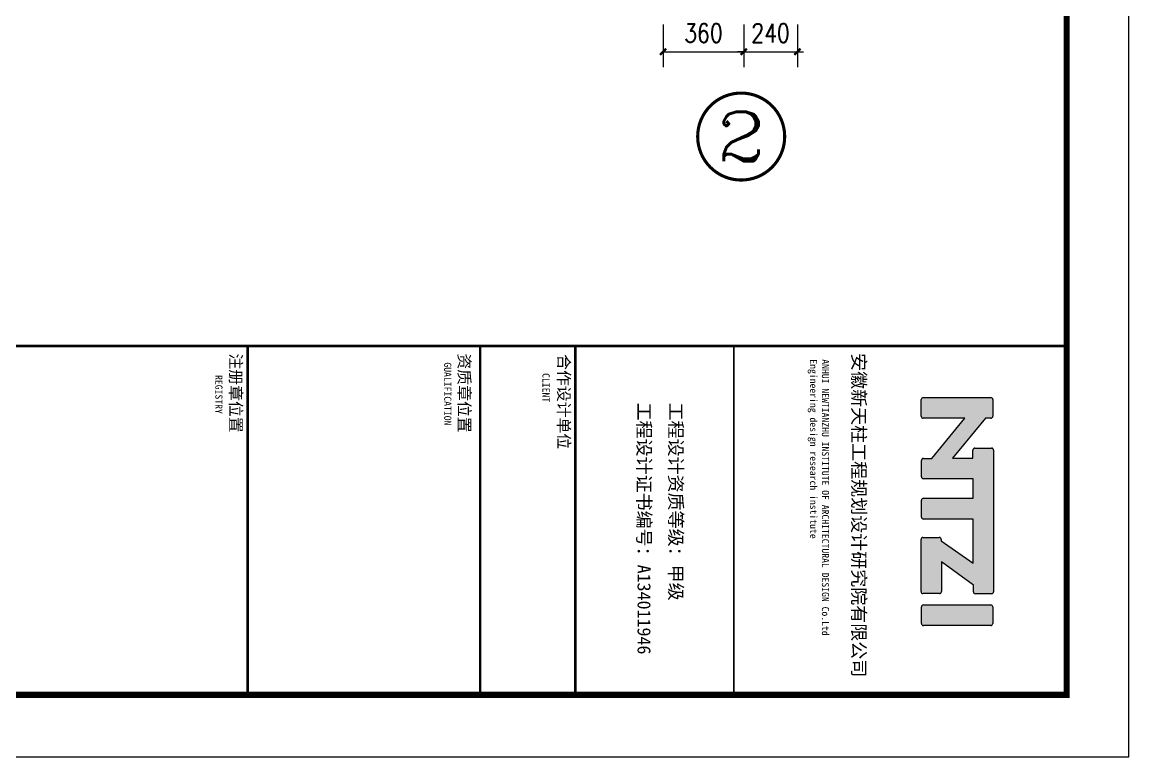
# Model space of a CAD drawing. Extents: x 31695611 to 39053694, y -59225 to 904195.
# Drawn here: x 38743389 to 38778994, y 755595 to 779247 of the extents above; entities that cross this region are included whole.
import ezdxf
from ezdxf.enums import TextEntityAlignment as Align

# ---------------------------------------------------------------- set-up
doc = ezdxf.new("R2010")
doc.units = 0
doc.header["$LTSCALE"] = 1000
doc.header["$MEASUREMENT"] = 0
doc.layers.get('0').update_dxf_attribs({"linetype": 'CONTINUOUS'})
doc.layers.get('DEFPOINTS').update_dxf_attribs({"linetype": 'CONTINUOUS'})
for name, color, linetype in [('DIM_IDEN', 3, 'CONTINUOUS'), ('PUB_DIM', 3, 'CONTINUOUS'), ('PUB_TEXT', 7, 'CONTINUOUS'), ('PUB_TITLE', 4, 'CONTINUOUS')]:
    doc.layers.add(name, color=color, linetype=linetype)
doc.styles.add('_TCH_LABEL', font='COMPLEX', dxfattribs={"bigfont": 'GBCBIG'})
doc.styles.add('DIM_FONT', font='SIMPLEX.shx', dxfattribs={"width": 0.8})
doc.styles.add('TQ', font='')
doc.styles.get('TQ').set_extended_font_data('SimSun')
doc.dimstyles.new('DIMN200', dxfattribs={"dimscale": 2, "dimtxt": 300, "dimasz": 100, "dimexe": 250, "dimexo": 300, "dimgap": 150, "dimtad": 1, "dimdec": 0, "dimzin": 0, "dimtxsty": 'DIM_FONT', "dimblk": 'ARCHTICK', "dimcen": 0.09, "dimclrt": 7, "dimazin": 3, "dimtfac": 1, "dimtdec": 0, "dimtix": 1, "dimtmove": 0, "dimatfit": 3, "dimtolj": 1, "dimtzin": 0})

# ---------------------------------------------------------------- blocks, each defined once
blk = doc.blocks.new('TK')
h = blk.add_hatch(color=256)
h.paths.add_polyline_path([(31009895, -54327), (31010541, -54856), (31010541, -54993, 0.414214), (31010573, -55025), (31010836, -55025, 0.414214), (31010868, -54993), (31010868, -54194), (31011182, -54194), (31011182, -54992, 0.414214), (31011214, -55024), (31011484, -55024, 0.414214), (31011516, -54992), (31011516, -54195), (31012229, -54195), (31011867, -54706), (31011845, -54706, 0.414214), (31011813, -54738), (31011813, -55000, 0.414214), (31011845, -55032), (31012685, -55032, 0.414214), (31012717, -55000), (31012717, -54736, 0.414214), (31012685, -54704), (31012205, -54704), (31012579, -54190), (31012686, -54190, 0.414214), (31012718, -54158), (31012718, -53897, 0.414214), (31012686, -53865), (31010407, -53865, 0.414214), (31010375, -53897), (31010375, -54164, 0.414214), (31010407, -54196), (31010538, -54196), (31010538, -54524), (31009893, -53997), (31009893, -53908, 0.41489), (31009861, -53876), (31009593, -53876, 0.414214), (31009561, -53908), (31009561, -54996, 0.414214), (31009593, -55028), (31009863, -55028, 0.414214), (31009895, -54996)])
h.paths.add_polyline_path([(31012899, -54993, 0.414214), (31012931, -55025), (31013198, -55025, 0.414214), (31013230, -54993), (31013230, -53909, 0.414214), (31013198, -53877), (31012931, -53877, 0.414214), (31012899, -53909)])
for p, q in [((31009561, -54996), (31009561, -53908)), ((31009593, -53876), (31009861, -53876)), ((31009893, -53908), (31009893, -53997)), ((31010375, -54164), (31010375, -53897)), ((31010407, -53865), (31012686, -53865)), ((31012718, -53897), (31012718, -54158)), ((31012899, -54993), (31012899, -53909)), ((31012931, -53877), (31013198, -53877)), ((31013230, -53909), (31013230, -54993)), ((31009893, -53997), (31010538, -54524)), ((31010538, -54196), (31010407, -54196)), ((31010538, -54524), (31010538, -54196)), ((31011182, -54194), (31010868, -54194)), ((31010868, -54194), (31010868, -54993)), ((31011182, -54992), (31011182, -54194)), ((31012229, -54195), (31011516, -54195)), ((31011516, -54195), (31011516, -54992)), ((31011867, -54706), (31012229, -54195)), ((31012579, -54190), (31012205, -54704)), ((31012686, -54190), (31012579, -54190)), ((31010541, -54856), (31009895, -54327)), ((31009895, -54327), (31009895, -54996)), ((31011813, -55000), (31011813, -54738)), ((31011845, -54706), (31011867, -54706)), ((31012205, -54704), (31012685, -54704)), ((31012717, -54736), (31012717, -55000)), ((31010541, -54993), (31010541, -54856)), ((31009863, -55028), (31009593, -55028)), ((31010836, -55025), (31010573, -55025)), ((31011484, -55024), (31011214, -55024)), ((31012685, -55032), (31011845, -55032)), ((31013198, -55025), (31012931, -55025))]:
    blk.add_line(p, q)
for centre, start, end in [((31009593, -53908), 90, 180), ((31009861, -53908), 359.8676, 90), ((31010407, -53897), 90, 180), ((31012686, -53897), 0, 90), ((31012931, -53909), 90, 180), ((31013198, -53909), 0, 90), ((31010407, -54164), 180, 270), ((31012686, -54158), 270, 0), ((31011845, -54738), 90, 180), ((31012685, -54736), 0, 90), ((31009593, -54996), 180, 270), ((31009863, -54996), 270, 0), ((31010573, -54993), 180, 270), ((31010836, -54993), 270, 0), ((31011214, -54992), 180, 270), ((31011484, -54992), 270, 0), ((31011845, -55000), 180, 270), ((31012685, -55000), 270, 0), ((31012931, -54993), 180, 270), ((31013198, -54993), 270, 0)]:
    blk.add_arc(centre, 32, start, end)
at = {"layer": 'PUB_TEXT'}
for q in [(31013606, -52688), (31014342, -53218)]:
    blk.add_line((31014342, -52688), q, dxfattribs=at)
at = {"layer": 'PUB_TITLE'}
for p, q in [((31014342, -52688), (31008732, -52688)), ((31008730, -62123), (31014340, -62123))]:
    blk.add_line(p, q, dxfattribs=at)
for points, const_width in [([(31008732, -52688), (31008732, -92688)], 42.5), ([(31008732, -58043), (31014342, -58043)], 25.5), ([(31008732, -60593), (31014342, -60593)], 42.5), ([(31008732, -62123), (31014342, -62123)], 42.5), ([(31008730, -65863), (31014340, -65863)], 42.5)]:
    blk.add_lwpolyline(points, dxfattribs=dict(at, const_width=const_width))
at = {"layer": 'PUB_TEXT', "char_height": 212.5, "attachment_point": 1, "style": 'TQ'}
for s, insert in [('安徽新天柱工程规划设计研究院有限公司 ', (31008846, -55925)), ('工程设计资质等级：甲级 ', (31009642, -58869)), ('工程设计证书编号：{\\C0;A134011946} ', (31009642, -59379))]:
    blk.add_mtext(s, dxfattribs=dict(at, insert=insert))
at = {"layer": 'PUB_TEXT', "attachment_point": 1, "style": 'TQ'}
for s, insert, char_height, width in [('ANHUI NEWTIANZHU INSTITUTE OF ARCHITECTURAL DESIGN Co.Ltd\\PEngineering design research institute', (31008945, -56511), 114.75, 5257.35), ('合作设计单位', (31008862, -60683), 187, 1749.26), ('CLIENT', (31009168, -61006), 114.8, 2399.55), ('资质章位置', (31008851, -62285), 187, 2125), ('GUALIFICATION', (31008995, -62587), 114.75, 2680.9), ('注册章位置', (31008851, -65960), 187, 1530), ('REGISTRY', (31009199, -66268), 114.8, 2399.55)]:
    blk.add_mtext(s, dxfattribs=dict(at, insert=insert, char_height=char_height, width=width))
blk = doc.blocks.new('_ARCHTICK')
at = {"color": 0, "linetype": 'BYBLOCK', "const_width": 0.4}
blk.add_lwpolyline([(-0.5, -0.5), (0.5, 0.5)], dxfattribs=at)
blk = doc.blocks.new('*D849')
at = {"layer": 'DEFPOINTS', "color": 0}
for p in [(38764012, 779774), (38766604, 779774), (38766604, 778294)]:
    blk.add_point(p, dxfattribs=at)
at = {"layer": 'PUB_DIM', "color": 0}
for p, q in [((38764012, 779174), (38764012, 777794)), ((38766604, 779174), (38766604, 777794)), ((38764012, 778294), (38766604, 778294))]:
    blk.add_line(p, q, dxfattribs=at)
at = {"layer": 'PUB_DIM', "color": 0, "xscale": 200, "yscale": 200, "zscale": 200, "rotation": 180}
blk.add_blockref('_ARCHTICK', (38764012, 778294), dxfattribs=at)
at = {"layer": 'PUB_DIM', "color": 0, "xscale": 200, "yscale": 200, "zscale": 200}
blk.add_blockref('_ARCHTICK', (38766604, 778294), dxfattribs=at)
at = {"layer": 'PUB_DIM', "color": 7, "insert": (38765308, 778894), "char_height": 600, "attachment_point": 5, "style": 'DIM_FONT'}
blk.add_mtext('\\A1;360', dxfattribs=at)
blk = doc.blocks.new('*D850')
at = {"layer": 'DEFPOINTS', "color": 0}
for p in [(38766604, 779774), (38768332, 779774), (38768332, 778294)]:
    blk.add_point(p, dxfattribs=at)
at = {"layer": 'PUB_DIM', "color": 0}
for p, q in [((38766604, 779174), (38766604, 777794)), ((38768332, 779174), (38768332, 777794)), ((38766604, 778294), (38766404, 778294)), ((38766604, 778294), (38768332, 778294)), ((38768332, 778294), (38768532, 778294))]:
    blk.add_line(p, q, dxfattribs=at)
at = {"layer": 'PUB_DIM', "color": 0, "xscale": 200, "yscale": 200, "zscale": 200}
blk.add_blockref('_ARCHTICK', (38766604, 778294), dxfattribs=at)
at = {"layer": 'PUB_DIM', "color": 0, "xscale": 200, "yscale": 200, "zscale": 200, "rotation": 180}
blk.add_blockref('_ARCHTICK', (38768332, 778294), dxfattribs=at)
at = {"layer": 'PUB_DIM', "color": 7, "insert": (38767468, 778894), "char_height": 600, "attachment_point": 5, "style": 'DIM_FONT'}
blk.add_mtext('\\A1;240', dxfattribs=at)

msp = doc.modelspace()

# ---------------------------------------------------------------- linework, layer by layer
at = {"layer": 'DIM_IDEN', "const_width": 100}
msp.add_lwpolyline([(38767921.9, 775563.6, 1), (38765121.9, 775563.6, 1)], format="xyb", close=True, dxfattribs=at)
at = {"layer": 'PUB_TITLE'}
msp.add_lwpolyline([(38694994.4, 755595.5), (38778994.4, 755595.5), (38778994.4, 904195.5), (38694994.4, 904195.5)], close=True, dxfattribs=at)
at = {"layer": 'PUB_TITLE', "const_width": 200}
msp.add_lwpolyline([(38696994.4, 757595.5), (38776994.4, 757595.5), (38776994.4, 899195.5), (38696994.4, 899195.5)], close=True, dxfattribs=at)

# ---------------------------------------------------------------- block references
at = {"xscale": 2, "yscale": 2, "zscale": 2, "rotation": 270}
msp.add_blockref('TK', (38882371.2, 62786284.7), dxfattribs=at)
msp.add_blockref('TK', (38882371.2, 62786284.7), dxfattribs=at)

# ---------------------------------------------------------------- texts
at = {"layer": 'PUB_TEXT', "style": '_TCH_LABEL', "width": 1.5}
msp.add_text('2', height=1583.9, dxfattribs=at).set_placement((38765729.9, 774771.6), (38767313.8, 774771.6), align=Align.FIT)

# ---------------------------------------------------------------- dimensions: what is measured, and where the dimension line sits
at = {"layer": 'PUB_DIM'}
for p1, p2, text, picture, middle in [((38764012.2, 779774.1), (38766604.2, 779774.1), '360', '*D849', (38765308.2, 778893.6)), ((38766604.2, 779774.1), (38768332.2, 779774.1), '240', '*D850', (38767468.2, 778893.6))]:
    dim = msp.add_aligned_dim(p1=p1, p2=p2, distance=-1480.5, text=text, dimstyle='DIMN200', dxfattribs=at)
    dim.commit()
    dim.dimension.update_dxf_attribs({"geometry": picture, "text_midpoint": middle})

doc.saveas('drawing.dxf')
